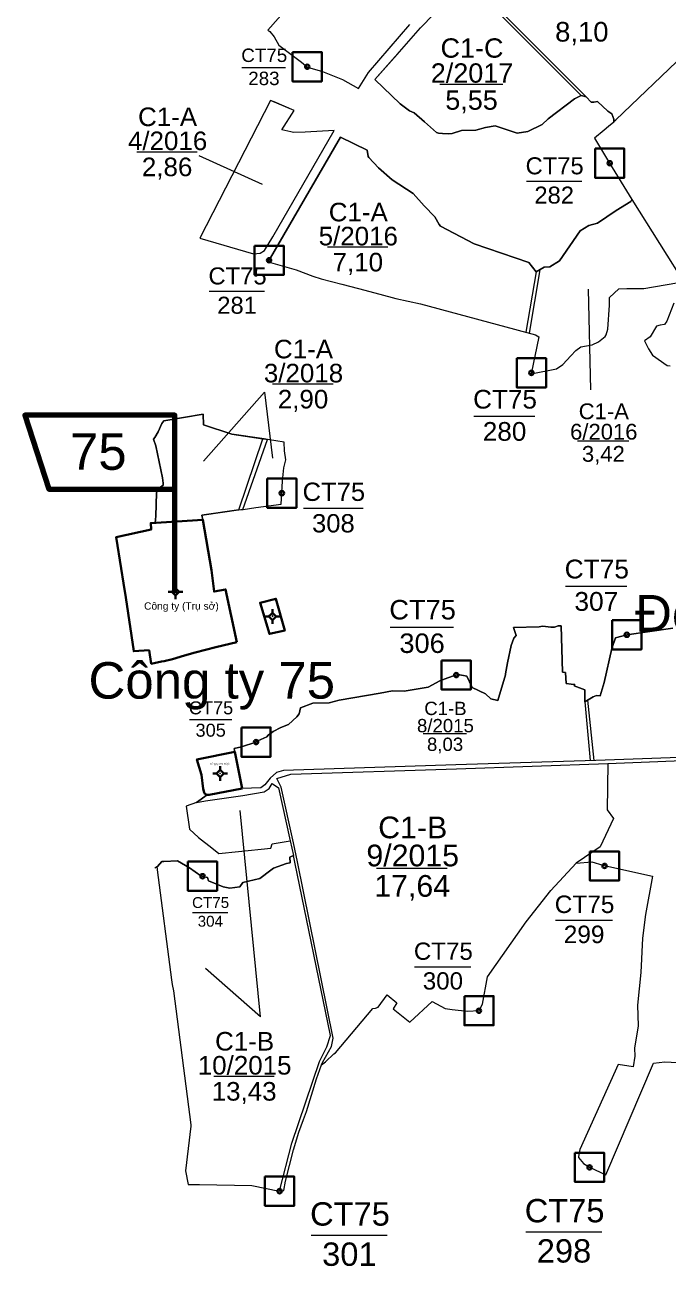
# Model space of a CAD drawing. Header units: metres. Extents: x 419597 to 422398, y 1527925 to 1532056.
# Drawn here: x 419817 to 420919, y 1527925 to 1530051 of the extents above; entities that cross this region are included whole.
import ezdxf
from ezdxf.enums import TextEntityAlignment as Align

# ---------------------------------------------------------------- set-up
doc = ezdxf.new("R2010")
doc.units = ezdxf.units.M
doc.header["$MEASUREMENT"] = 0
for name, color, linetype, lineweight in [('RanhOne', 1, 'Continuous', 0), ('RanhTwo', 3, 'Continuous', 0), ('TruSo', 1, 'Continuous', 106)]:
    doc.layers.add(name, color=color, linetype=linetype, lineweight=lineweight)
doc.styles.add('Style-Arial', font='arial.ttf')

# ---------------------------------------------------------------- blocks, each defined once
blk = doc.blocks.new('*U0')
at = {"color": 0, "linetype": 'Continuous', "lineweight": -2, "ltscale": 10, "flags": 128}
blk.add_lwpolyline([(-150, 150), (150, 150), (150, -150), (-150, -150), (-150, 150)], close=True, dxfattribs=at)
at = {"color": 0, "linetype": 'Continuous', "lineweight": -2, "ltscale": 10}
blk.add_circle((-0.02828, 0.016065), 22.5, dxfattribs=at)
blk = doc.blocks.new('*U14')
at = {"layer": 'RanhOne', "color": 3, "linetype": 'Continuous', "lineweight": 13}
blk.add_line((-66.520877, -1.660429), (63.750129, -1.660429), dxfattribs=at)
at = {"layer": 'RanhOne', "color": 3, "linetype": 'Continuous', "lineweight": 13, "style": 'Style-Arial'}
for s, p in [('CT75', (-0.000029, 14.422722)), ('301', (-1.025137, -54.422685))]:
    blk.add_text(s, height=40, dxfattribs=at).set_placement(p, align=Align.CENTER)
blk = doc.blocks.new('*U15')
at = {"layer": 'RanhOne', "color": 3, "linetype": 'Continuous', "lineweight": 13}
blk.add_line((-66.520877, -1.660429), (63.750129, -1.660429), dxfattribs=at)
at = {"layer": 'RanhOne', "color": 3, "linetype": 'Continuous', "lineweight": 13, "style": 'Style-Arial'}
for s, p in [('CT75', (-0.000029, 14.422722)), ('298', (-1.025137, -54.422685))]:
    blk.add_text(s, height=40, dxfattribs=at).set_placement(p, align=Align.CENTER)
blk = doc.blocks.new('*U25')
at = {"layer": 'RanhOne', "color": 3, "linetype": 'Continuous', "lineweight": 13}
blk.add_line((-66.520877, -1.660429), (63.750129, -1.660429), dxfattribs=at)
at = {"layer": 'RanhOne', "color": 3, "linetype": 'Continuous', "lineweight": 13, "style": 'Style-Arial'}
blk.add_text('7,10', height=40, dxfattribs=at).set_placement((-1.025137, -54.422685), align=Align.CENTER)
at = {"layer": 'RanhOne', "color": 3, "linetype": 'Continuous', "lineweight": 13, "insert": (-0.000029, 1.089388), "char_height": 40, "attachment_point": 8, "line_spacing_factor": 0.776524, "style": 'Style-Arial'}
blk.add_mtext('C1-A\\P5/2016', dxfattribs=at)
blk = doc.blocks.new('*U26')
at = {"layer": 'RanhOne', "color": 3, "linetype": 'Continuous', "lineweight": 13}
blk.add_line((-66.520877, -1.660429), (63.750129, -1.660429), dxfattribs=at)
at = {"layer": 'RanhOne', "color": 3, "linetype": 'Continuous', "lineweight": 13, "style": 'Style-Arial'}
blk.add_text('3,42', height=40, dxfattribs=at).set_placement((-1.025137, -54.422685), align=Align.CENTER)
at = {"layer": 'RanhOne', "color": 3, "linetype": 'Continuous', "lineweight": 13, "insert": (-0.000029, 1.089388), "char_height": 40, "attachment_point": 8, "line_spacing_factor": 0.776524, "style": 'Style-Arial'}
blk.add_mtext('C1-A\\P6/2016', dxfattribs=at)
blk = doc.blocks.new('*U27')
at = {"layer": 'RanhOne', "color": 3, "linetype": 'Continuous', "lineweight": 13}
blk.add_line((-66.520877, -1.660429), (63.750129, -1.660429), dxfattribs=at)
at = {"layer": 'RanhOne', "color": 3, "linetype": 'Continuous', "lineweight": 13, "style": 'Style-Arial'}
blk.add_text('5,55', height=40, dxfattribs=at).set_placement((-1.025137, -54.422685), align=Align.CENTER)
at = {"layer": 'RanhOne', "color": 3, "linetype": 'Continuous', "lineweight": 13, "insert": (-0.000029, 1.089388), "char_height": 40, "attachment_point": 8, "line_spacing_factor": 0.776524, "style": 'Style-Arial'}
blk.add_mtext('C1-C\\P2/2017', dxfattribs=at)
blk = doc.blocks.new('*U28')
at = {"layer": 'RanhOne', "color": 3, "linetype": 'Continuous', "lineweight": 13}
blk.add_line((-66.520877, -1.660429), (63.750129, -1.660429), dxfattribs=at)
at = {"layer": 'RanhOne', "color": 3, "linetype": 'Continuous', "lineweight": 13, "style": 'Style-Arial'}
blk.add_text('8,10', height=40, dxfattribs=at).set_placement((-1.025137, -54.422685), align=Align.CENTER)
at = {"layer": 'RanhOne', "color": 3, "linetype": 'Continuous', "lineweight": 13, "insert": (-0.000029, 1.089388), "char_height": 40, "attachment_point": 8, "line_spacing_factor": 0.776524, "style": 'Style-Arial'}
blk.add_mtext('C1-C\\P1/2017', dxfattribs=at)
blk = doc.blocks.new('*U33')
at = {"layer": 'RanhOne', "color": 3, "linetype": 'Continuous', "lineweight": 13}
blk.add_line((-66.520877, -1.660429), (63.750129, -1.660429), dxfattribs=at)
at = {"layer": 'RanhOne', "color": 3, "linetype": 'Continuous', "lineweight": 13, "style": 'Style-Arial'}
blk.add_text('2,90', height=40, dxfattribs=at).set_placement((-1.025137, -54.422685), align=Align.CENTER)
at = {"layer": 'RanhOne', "color": 3, "linetype": 'Continuous', "lineweight": 13, "insert": (-0.000029, 1.089388), "char_height": 40, "attachment_point": 8, "line_spacing_factor": 0.776524, "style": 'Style-Arial'}
blk.add_mtext('C1-A\\P3/2018', dxfattribs=at)
blk = doc.blocks.new('*U34')
at = {"layer": 'RanhOne', "color": 3, "linetype": 'Continuous', "lineweight": 13}
blk.add_line((-66.520877, -1.660429), (63.750129, -1.660429), dxfattribs=at)
at = {"layer": 'RanhOne', "color": 3, "linetype": 'Continuous', "lineweight": 13, "style": 'Style-Arial'}
blk.add_text('13,43', height=40, dxfattribs=at).set_placement((-1.025137, -54.422685), align=Align.CENTER)
at = {"layer": 'RanhOne', "color": 3, "linetype": 'Continuous', "lineweight": 13, "insert": (-0.000029, 1.089388), "char_height": 40, "attachment_point": 8, "line_spacing_factor": 0.776524, "style": 'Style-Arial'}
blk.add_mtext('C1-B\\P10/2015', dxfattribs=at)
blk = doc.blocks.new('*U35')
at = {"layer": 'RanhOne', "color": 3, "linetype": 'Continuous', "lineweight": 13}
blk.add_line((-66.520877, -1.660429), (63.750129, -1.660429), dxfattribs=at)
at = {"layer": 'RanhOne', "color": 3, "linetype": 'Continuous', "lineweight": 13, "style": 'Style-Arial'}
blk.add_text('17,64', height=40, dxfattribs=at).set_placement((-1.025137, -54.422685), align=Align.CENTER)
at = {"layer": 'RanhOne', "color": 3, "linetype": 'Continuous', "lineweight": 13, "insert": (-0.000029, 1.089388), "char_height": 40, "attachment_point": 8, "line_spacing_factor": 0.776524, "style": 'Style-Arial'}
blk.add_mtext('C1-B\\P9/2015', dxfattribs=at)
blk = doc.blocks.new('DDCT')
at = {"layer": 'RanhOne', "color": 5, "linetype": 'Continuous', "lineweight": 0}
for p, q in [((6.24, 0), (-6.24, 0)), ((0, -6.24), (0, 6.24))]:
    blk.add_line(p, q, dxfattribs=at)
blk = doc.blocks.new('CENTRD')
at = {"layer": 'RanhOne', "linetype": 'Continuous', "lineweight": 0}
h = blk.add_hatch(color=7, dxfattribs=at)
edge = h.paths.add_edge_path()
edge.add_arc((0, 0), 1.5, 0, 360)
at = {"layer": 'RanhOne', "color": 7, "linetype": 'Continuous', "lineweight": 0}
for p, q in [((-6.25, 0), (-12.5, 0)), ((0, 6.25), (-6.25, 0)), ((-6.25, 0), (0, -6.25)), ((0, 12.5), (0, 6.25)), ((6.25, 0), (0, 6.25)), ((0, -6.25), (6.25, 0)), ((12.5, 0), (6.25, 0)), ((0, -6.25), (0, -12.5))]:
    blk.add_line(p, q, dxfattribs=at)
blk = doc.blocks.new('CENTRD_1')
at = {"layer": 'RanhOne', "linetype": 'Continuous', "lineweight": 30}
h = blk.add_hatch(color=5, dxfattribs=at)
edge = h.paths.add_edge_path()
edge.add_arc((0, 0), 1.5, 0, 360)
at = {"layer": 'RanhOne', "color": 5, "linetype": 'Continuous', "lineweight": 30}
for p, q in [((-6.25, 0), (-12.5, 0)), ((0, 6.25), (-6.25, 0)), ((-6.25, 0), (0, -6.25)), ((0, 12.5), (0, 6.25)), ((6.25, 0), (0, 6.25)), ((0, -6.25), (6.25, 0)), ((12.5, 0), (6.25, 0)), ((0, -6.25), (0, -12.5))]:
    blk.add_line(p, q, dxfattribs=at)
blk = doc.blocks.new('*U51')
at = {"layer": 'TruSo', "color": 1, "linetype": 'Continuous', "lineweight": 106}
for p, q in [((-1.00498, 13.016671), (-1.00498, 58.941787)), ((-36.158004, 47.398274), (33.778137, 47.398274)), ((-35.952007, 32.006922), (33.984135, 32.006922))]:
    blk.add_line(p, q, dxfattribs=at)
at = {"layer": 'TruSo', "color": 1, "linetype": 'Continuous', "lineweight": 106, "flags": 128}
blk.add_lwpolyline([(-56.477401, -58.942446), (-1.00498, 13.016671), (56.477968, -58.889332), (-56.477401, -58.942446)], close=True, dxfattribs=at)
blk = doc.blocks.new('*U50')
at = {"layer": 'TruSo', "color": 1, "linetype": 'Continuous', "lineweight": 106, "xscale": 1.5248, "yscale": 1.5248, "zscale": 1.5248}
blk.add_blockref('*U51', (-19.953073, 67.811554), dxfattribs=at)
at = {"layer": 'RanhOne', "color": 7, "linetype": 'Continuous', "lineweight": 0, "style": 'Style-Arial'}
blk.add_text('Đội 1 (Trụ sở)', height=62.5, dxfattribs=at).set_placement((0.000165, -95.186062), align=Align.MIDDLE_CENTER)
blk = doc.blocks.new('*U55')
at = {"layer": 'RanhOne', "color": 3, "linetype": 'Continuous', "lineweight": 13}
blk.add_line((-66.520877, -1.660429), (63.750129, -1.660429), dxfattribs=at)
at = {"layer": 'RanhOne', "color": 3, "linetype": 'Continuous', "lineweight": 13, "style": 'Style-Arial'}
for s, p in [('CT75', (-0.000029, 14.422722)), ('283', (-1.025137, -54.422685))]:
    blk.add_text(s, height=40, dxfattribs=at).set_placement(p, align=Align.CENTER)
blk = doc.blocks.new('*U58')
at = {"layer": 'RanhOne', "color": 3, "linetype": 'Continuous', "lineweight": 13}
blk.add_line((-66.520877, -1.660429), (63.750129, -1.660429), dxfattribs=at)
at = {"layer": 'RanhOne', "color": 3, "linetype": 'Continuous', "lineweight": 13, "style": 'Style-Arial'}
blk.add_text('2,86', height=40, dxfattribs=at).set_placement((-1.025137, -54.422685), align=Align.CENTER)
at = {"layer": 'RanhOne', "color": 3, "linetype": 'Continuous', "lineweight": 13, "insert": (-0.000029, 1.089388), "char_height": 40, "attachment_point": 8, "line_spacing_factor": 0.776524, "style": 'Style-Arial'}
blk.add_mtext('C1-A\\P4/2016', dxfattribs=at)
blk = doc.blocks.new('*U59')
at = {"layer": 'RanhOne', "color": 3, "linetype": 'Continuous', "lineweight": 13}
blk.add_line((-66.520877, -1.660429), (63.750129, -1.660429), dxfattribs=at)
at = {"layer": 'RanhOne', "color": 3, "linetype": 'Continuous', "lineweight": 13, "style": 'Style-Arial'}
for s, p in [('CT75', (-0.000029, 14.422722)), ('281', (-1.025137, -54.422685))]:
    blk.add_text(s, height=40, dxfattribs=at).set_placement(p, align=Align.CENTER)
blk = doc.blocks.new('*U60')
at = {"layer": 'RanhOne', "color": 3, "linetype": 'Continuous', "lineweight": 13}
blk.add_line((-66.520877, -1.660429), (63.750129, -1.660429), dxfattribs=at)
at = {"layer": 'RanhOne', "color": 3, "linetype": 'Continuous', "lineweight": 13, "style": 'Style-Arial'}
for s, p in [('CT75', (-0.000029, 14.422722)), ('280', (-1.025137, -54.422685))]:
    blk.add_text(s, height=40, dxfattribs=at).set_placement(p, align=Align.CENTER)
blk = doc.blocks.new('*U61')
at = {"layer": 'RanhOne', "color": 3, "linetype": 'Continuous', "lineweight": 13}
blk.add_line((-66.520877, -1.660429), (63.750129, -1.660429), dxfattribs=at)
at = {"layer": 'RanhOne', "color": 3, "linetype": 'Continuous', "lineweight": 13, "style": 'Style-Arial'}
for s, p in [('CT75', (-0.000029, 14.422722)), ('282', (-1.025137, -54.422685))]:
    blk.add_text(s, height=40, dxfattribs=at).set_placement(p, align=Align.CENTER)
blk = doc.blocks.new('*U69')
at = {"layer": 'RanhOne', "color": 3, "linetype": 'Continuous', "lineweight": 13}
blk.add_line((-66.520877, -1.660429), (63.750129, -1.660429), dxfattribs=at)
at = {"layer": 'RanhOne', "color": 3, "linetype": 'Continuous', "lineweight": 13, "style": 'Style-Arial'}
for s, p in [('CT75', (-0.000029, 14.422722)), ('308', (-1.025137, -54.422685))]:
    blk.add_text(s, height=40, dxfattribs=at).set_placement(p, align=Align.CENTER)
blk = doc.blocks.new('*U70')
at = {"layer": 'RanhOne', "color": 3, "linetype": 'Continuous', "lineweight": 13}
blk.add_line((-66.520877, -1.660429), (63.750129, -1.660429), dxfattribs=at)
at = {"layer": 'RanhOne', "color": 3, "linetype": 'Continuous', "lineweight": 13, "style": 'Style-Arial'}
for s, p in [('CT75', (-0.000029, 14.422722)), ('304', (-1.025137, -54.422685))]:
    blk.add_text(s, height=40, dxfattribs=at).set_placement(p, align=Align.CENTER)
blk = doc.blocks.new('*U71')
at = {"layer": 'RanhOne', "color": 3, "linetype": 'Continuous', "lineweight": 13}
blk.add_line((-66.520877, -1.660429), (63.750129, -1.660429), dxfattribs=at)
at = {"layer": 'RanhOne', "color": 3, "linetype": 'Continuous', "lineweight": 13, "style": 'Style-Arial'}
for s, p in [('CT75', (-0.000029, 14.422722)), ('300', (-1.025137, -54.422685))]:
    blk.add_text(s, height=40, dxfattribs=at).set_placement(p, align=Align.CENTER)
blk = doc.blocks.new('*U72')
at = {"layer": 'RanhOne', "color": 3, "linetype": 'Continuous', "lineweight": 13}
blk.add_line((-66.520877, -1.660429), (63.750129, -1.660429), dxfattribs=at)
at = {"layer": 'RanhOne', "color": 3, "linetype": 'Continuous', "lineweight": 13, "style": 'Style-Arial'}
for s, p in [('CT75', (-0.000029, 14.422722)), ('299', (-1.025137, -54.422685))]:
    blk.add_text(s, height=40, dxfattribs=at).set_placement(p, align=Align.CENTER)
blk = doc.blocks.new('*U73')
at = {"layer": 'RanhOne', "color": 3, "linetype": 'Continuous', "lineweight": 13}
blk.add_line((-66.520877, -1.660429), (63.750129, -1.660429), dxfattribs=at)
at = {"layer": 'RanhOne', "color": 3, "linetype": 'Continuous', "lineweight": 13, "style": 'Style-Arial'}
for s, p in [('CT75', (-0.000029, 14.422722)), ('306', (-1.025137, -54.422685))]:
    blk.add_text(s, height=40, dxfattribs=at).set_placement(p, align=Align.CENTER)
blk = doc.blocks.new('*U74')
at = {"layer": 'RanhOne', "color": 3, "linetype": 'Continuous', "lineweight": 13}
blk.add_line((-66.520877, -1.660429), (63.750129, -1.660429), dxfattribs=at)
at = {"layer": 'RanhOne', "color": 3, "linetype": 'Continuous', "lineweight": 13, "style": 'Style-Arial'}
blk.add_text('8,03', height=40, dxfattribs=at).set_placement((-1.025137, -54.422685), align=Align.CENTER)
at = {"layer": 'RanhOne', "color": 3, "linetype": 'Continuous', "lineweight": 13, "insert": (-0.000029, 1.089388), "char_height": 40, "attachment_point": 8, "line_spacing_factor": 0.776524, "style": 'Style-Arial'}
blk.add_mtext('C1-B\\P8/2015', dxfattribs=at)
blk = doc.blocks.new('*U82')
at = {"layer": 'RanhOne', "color": 3, "linetype": 'Continuous', "lineweight": 13}
blk.add_line((-66.520877, -1.660429), (63.750129, -1.660429), dxfattribs=at)
at = {"layer": 'RanhOne', "color": 3, "linetype": 'Continuous', "lineweight": 13, "style": 'Style-Arial'}
for s, p in [('CT75', (-0.000029, 14.422722)), ('307', (-1.025137, -54.422685))]:
    blk.add_text(s, height=40, dxfattribs=at).set_placement(p, align=Align.CENTER)
blk = doc.blocks.new('*U83')
at = {"layer": 'RanhOne', "color": 3, "linetype": 'Continuous', "lineweight": 13}
blk.add_line((-66.520877, -1.660429), (63.750129, -1.660429), dxfattribs=at)
at = {"layer": 'RanhOne', "color": 3, "linetype": 'Continuous', "lineweight": 13, "style": 'Style-Arial'}
for s, p in [('CT75', (-0.000029, 14.422722)), ('305', (-1.025137, -54.422685))]:
    blk.add_text(s, height=40, dxfattribs=at).set_placement(p, align=Align.CENTER)

msp = doc.modelspace()

# ---------------------------------------------------------------- linework, layer by layer
at = {"layer": 'RanhOne', "color": 7, "linetype": 'Continuous', "lineweight": 0}
for p, q in [((420769.86, 1529929.96), (420573.078037, 1530126.732298)), ((420778.17, 1529927.68), (420576.261545, 1530130.020534)), ((420115.333635, 1529826.88272), (420223.784528, 1529778.143991)), ((420692.71, 1529628.11), (420675.185337, 1529524.602722)), ((420699.308066, 1529631.634986), (420680.836411, 1529523.083853)), ((420786.631202, 1529425.64868), (420782.23572, 1529598.061934)), ((420227.620489, 1529422.047618), (420122.825244, 1529303.8562)), ((420227.620489, 1529422.047618), (420241.024532, 1529308.730073)), ((420776.28, 1528891.7), (420785.353329, 1528791.088607)), ((420780.884108, 1528894.417319), (420791.364334, 1528791.276363)), ((420220.672915, 1528352.40288), (420185.865762, 1528705.575342)), ((420220.672915, 1528352.40288), (420126.564688, 1528434.895718))]:
    msp.add_line(p, q, dxfattribs=at)
at = {"layer": 'RanhOne', "color": 3, "linetype": 'Continuous', "lineweight": 0}
for p, q in [((420238.048782, 1529921.486677), (420116.55984, 1529685.399755)), ((420856.339, 1529752.002), (420951.599, 1529601.388)), ((420183.8393, 1529220.2892), (420224.9375, 1529342.1363)), ((420190.7112, 1529220.9414), (420232.466, 1529341.037)), ((420271.5575, 1528653.4535), (420277.0064, 1528628.6333)), ((420044.0119, 1528607.5027), (420044.164, 1528609.601)), ((420068.1624, 1528415.5561), (420069.556, 1528407.6777))]:
    msp.add_line(p, q, dxfattribs=at)
at = {"layer": 'RanhOne', "color": 3, "linetype": 'Continuous', "lineweight": 13}
for p, q in [((420697.66, 1529019.91), (420654.25, 1529018.72)), ((420654.25, 1529018.72), (420658.54, 1529005.22)), ((420703.41, 1529020.99), (420697.66, 1529019.91)), ((420708.98, 1529020.95), (420703.41, 1529020.99)), ((420717.7, 1529019.46), (420708.98, 1529020.95)), ((420723.97, 1529019.68), (420717.7, 1529019.46)), ((420730.63, 1529022.07), (420723.97, 1529019.68)), ((420735.59, 1529021.71), (420730.63, 1529022.07)), ((420737.82, 1528942.3), (420735.59, 1529021.71)), ((420926.639, 1529018.074), (420847.79, 1529006.553)), ((420654.8, 1529000.55), (420650.22, 1528988.29)), ((420658.54, 1529005.22), (420654.8, 1529000.55)), ((420828.534, 1529001.316), (420822.24, 1528983.22)), ((420847.79, 1529006.553), (420828.534, 1529001.316)), ((420650.22, 1528988.29), (420643.65, 1528958.51)), ((420822.24, 1528983.22), (420809.468, 1528924.601)), ((420643.65, 1528958.51), (420640.51, 1528939.71)), ((420541.397, 1528933.006), (420527.984, 1528927.932)), ((420552.992, 1528936.768), (420541.397, 1528933.006)), ((420555.758, 1528937.618), (420552.992, 1528936.768)), ((420559.203, 1528938.598), (420555.758, 1528937.618)), ((420574.2, 1528935.66), (420559.203, 1528938.598)), ((420583.22, 1528916.28), (420574.2, 1528935.66)), ((420640.31, 1528937.98), (420627.21, 1528894.14)), ((420640.51, 1528939.71), (420640.31, 1528937.98)), ((420742.99, 1528942.05), (420737.82, 1528942.3)), ((420743.98, 1528923.27), (420742.99, 1528942.05)), ((420507.94, 1528917.06), (420470.25, 1528910.79)), ((420527.984, 1528927.932), (420507.94, 1528917.06)), ((420606.3, 1528905.6), (420583.22, 1528916.28)), ((420752.92, 1528921.85), (420743.98, 1528923.27)), ((420758.91, 1528921.47), (420752.92, 1528921.85)), ((420758.037, 1528919.3), (420758.91, 1528921.47)), ((420776.245, 1528912.495), (420758.037, 1528919.3)), ((420776.28, 1528891.7), (420776.245, 1528912.495)), ((420809.468, 1528924.601), (420802.58, 1528902.21)), ((420355.29, 1528894.37), (420338.19, 1528889.94)), ((420425.82, 1528906.64), (420355.29, 1528894.37)), ((420446.9, 1528910.31), (420425.82, 1528906.64)), ((420466.949, 1528909.914), (420446.9, 1528910.31)), ((420470.25, 1528910.79), (420466.949, 1528909.914)), ((420615.19, 1528896.97), (420606.3, 1528905.6)), ((420627.21, 1528894.14), (420615.19, 1528896.97)), ((420790.48, 1528900.08), (420776.28, 1528891.7)), ((420796.34, 1528902.37), (420790.48, 1528900.08)), ((420802.58, 1528902.21), (420796.34, 1528902.37)), ((420286.68, 1528871.04), (420282.81, 1528866)), ((420289.27, 1528881.22), (420286.68, 1528871.04)), ((420310.23, 1528889.17), (420289.27, 1528881.22)), ((420338.19, 1528889.94), (420310.23, 1528889.17)), ((420255.811, 1528847.701), (420242.16, 1528840.972)), ((420268.5, 1528853.08), (420255.811, 1528847.701)), ((420282.81, 1528866), (420268.5, 1528853.08)), ((420231.64, 1528831.83), (420216.322, 1528825.046)), ((420233.745, 1528834.523), (420231.64, 1528831.83)), ((420242.16, 1528840.972), (420233.745, 1528834.523)), ((420188.445, 1528814.506), (420175.64, 1528811.53)), ((420175.64, 1528811.53), (420176.35, 1528808.62)), ((420176.35, 1528808.62), (420176.39, 1528807.61)), ((420176.39, 1528807.61), (420176.93, 1528805.95)), ((420176.93, 1528805.95), (420189.28, 1528743.29)), ((420212.733, 1528822.818), (420188.445, 1528814.506)), ((420216.322, 1528825.046), (420212.733, 1528822.818)), ((420189.28, 1528743.29), (420131.82, 1528732.48)), ((420129.65, 1528732.4), (420111.08, 1528719.22)), ((420131.82, 1528732.48), (420129.65, 1528732.4)), ((420111.08, 1528719.22), (420093.179, 1528712.904)), ((420093.179, 1528712.904), (420099.028, 1528673.893)), ((420099.028, 1528673.893), (420114.634, 1528659.55)), ((420114.634, 1528659.55), (420137.204, 1528641.656)), ((420137.204, 1528641.656), (420149.248, 1528631.879)), ((420149.248, 1528631.879), (420183.307, 1528635.737)), ((420183.307, 1528635.737), (420238.216, 1528640.985)), ((420238.216, 1528640.985), (420240.5765, 1528648.7039)), ((420240.5765, 1528648.7039), (420271.5575, 1528653.4535)), ((420271.5575, 1528653.4535), (420277.0064, 1528628.6333)), ((420051.775, 1528618.308), (420044.164, 1528609.601)), ((420055.2605, 1528618.454), (420051.775, 1528618.308)), ((420078.605, 1528619.432), (420055.2605, 1528618.454)), ((420099.228, 1528607.422), (420078.605, 1528619.432)), ((420265.22, 1528614.67), (420243.13, 1528606.87)), ((420271.5, 1528615.81), (420265.22, 1528614.67)), ((420277.0064, 1528628.6333), (420270.81, 1528625.85)), ((420270.81, 1528625.85), (420271.5, 1528615.81)), ((420717.79, 1528568.77), (420761.04, 1528615.43)), ((420761.04, 1528615.43), (420788, 1528618)), ((420788, 1528618), (420806.89, 1528611.8)), ((420118.786, 1528593.746), (420099.228, 1528607.422)), ((420130.191, 1528590.878), (420118.786, 1528593.746)), ((420238.18, 1528603.3), (420219.48, 1528589.41)), ((420243.13, 1528606.87), (420238.18, 1528603.3)), ((420806.89, 1528611.8), (420891.9, 1528593.29)), ((420891.9, 1528593.29), (420879.99, 1528527.79)), ((420131.53, 1528585.087), (420130.191, 1528590.878)), ((420156.737, 1528575.041), (420131.53, 1528585.087)), ((420168.168, 1528572.644), (420156.737, 1528575.041)), ((420185.119, 1528574.796), (420168.168, 1528572.644)), ((420190.2659, 1528582.5639), (420185.119, 1528574.796)), ((420219.48, 1528589.41), (420190.2659, 1528582.5639)), ((420675.698, 1528514.95), (420717.79, 1528568.77)), ((420609.239, 1528420.897), (420675.698, 1528514.95)), ((420879.99, 1528527.79), (420875.12, 1528486.95)), ((420875.12, 1528486.95), (420871.85, 1528428.31)), ((420871.85, 1528428.31), (420866.33, 1528372.49)), ((420600.94, 1528374.317), (420609.239, 1528420.897)), ((420422.2, 1528369.07), (420437.42, 1528389.99)), ((420437.42, 1528389.99), (420453.99, 1528376.58)), ((420348.91, 1528291), (420413.14, 1528366.46)), ((420413.14, 1528366.46), (420417.64, 1528367.17)), ((420417.64, 1528367.17), (420422.2, 1528369.07)), ((420453.99, 1528376.58), (420447.85, 1528365.82)), ((420447.85, 1528365.82), (420476.68, 1528343.47)), ((420476.68, 1528343.47), (420514.72, 1528378.59)), ((420514.72, 1528378.59), (420537.173, 1528366.404)), ((420537.173, 1528366.404), (420548.748, 1528365.086)), ((420548.748, 1528365.086), (420575.111, 1528362.278)), ((420575.111, 1528362.278), (420594.979, 1528362.937)), ((420594.979, 1528362.937), (420600.94, 1528374.317)), ((420866.33, 1528372.49), (420867.471, 1528337.099)), ((420867.471, 1528337.099), (420861.062, 1528298.494)), ((420861.062, 1528298.494), (420861.806, 1528285.11)), ((420325.1, 1528270.22), (420331.87, 1528275.27)), ((420331.87, 1528275.27), (420346.5, 1528288.85)), ((420346.5, 1528288.85), (420348.91, 1528291)), ((420861.806, 1528285.11), (420858.678, 1528266.584)), ((420893.557, 1528273.076), (420912.896, 1528275.27)), ((420912.896, 1528275.27), (421050.504, 1528267.794)), ((420316.42, 1528246.31), (420325.1, 1528270.22)), ((420832.996, 1528270.632), (420767.741, 1528125.405)), ((420812.031, 1528081.841), (420893.557, 1528273.076)), ((420858.678, 1528266.584), (420832.996, 1528270.632)), ((420299.2, 1528190.16), (420316.42, 1528246.31)), ((420294.16, 1528176.32), (420299.2, 1528190.16)), ((420286.12, 1528154.66), (420294.16, 1528176.32)), ((420101.606, 1528165.419), (420092.464, 1528088.918)), ((420277.01, 1528124.65), (420286.12, 1528154.66)), ((420767.741, 1528125.405), (420765.575, 1528117.898)), ((420263.49, 1528071.12), (420277.01, 1528124.65)), ((420765.575, 1528117.898), (420765.034, 1528111.701)), ((420765.034, 1528111.701), (420773.834, 1528101.517)), ((420092.464, 1528088.918), (420096.856, 1528065.553)), ((420773.834, 1528101.517), (420783.904, 1528094.834)), ((420783.904, 1528094.834), (420812.031, 1528081.841)), ((420096.856, 1528065.553), (420116.3005, 1528065.1642)), ((420116.3005, 1528065.1642), (420205.64, 1528063.378)), ((420205.64, 1528063.378), (420253.166, 1528053.903)), ((420260.5793, 1528055.217), (420263.49, 1528071.12)), ((420253.166, 1528053.903), (420260.5793, 1528055.217))]:
    msp.add_line(p, q, dxfattribs=at)
at = {"layer": 'RanhOne', "color": 3, "linetype": 'Continuous', "lineweight": 0, "flags": 128}
for points in [[(420416.51, 1529957.38), (420454.9741, 1530000), (420494.5097, 1530045.5711), (420584.761, 1530138.801), (420661.027, 1530216.231), (420754.763, 1530308.266), (420798.53, 1530262.439), (420825.311, 1530235.192), (420847.513, 1530206.076), (420929.55, 1530122.611), (420996.254, 1530047.832)], [(420290.47, 1530106.61), (420233.35, 1530041.93), (420236.42, 1530039.3), (420243.94, 1530030.05), (420252.389, 1530016.104), (420290.779, 1529987.047), (420301.2951, 1529978.3161), (420326.888, 1529971.155), (420361.42, 1529957.149), (420388.6367, 1529942.0659), (420405.4888, 1529969.2478), (420476.6581, 1530051.4385)], [(420825.6013, 1529885.0473), (420829.431, 1529888.387), (420946.2087, 1530000), (420996.254, 1530047.832)], [(420825.6013, 1529885.0473), (420825.84, 1529889.46), (420822.58, 1529898.51), (420815.51, 1529903.1), (420797.9, 1529919.63), (420791.59, 1529918.18), (420786.93, 1529918.57), (420778.17, 1529927.68), (420769.86, 1529929.96), (420758.47, 1529924.23), (420713.44, 1529889.73), (420702.82, 1529879.97), (420678.78, 1529868.39), (420660.15, 1529865.61), (420622.83, 1529877.69), (420605.98, 1529875.23), (420589.5, 1529870.27), (420564.69, 1529870.05), (420548.98, 1529864.83), (420543.01, 1529863.96), (420532.626, 1529864.863), (420525.77, 1529865.46), (420522.29, 1529866.44), (420501.83, 1529884.53), (420483.6, 1529900.21), (420475.92, 1529903.81), (420459.85, 1529915.83), (420416.510069, 1529957.380077)], [(420346.8311, 1529869.7143), (420297.337, 1529867.027), (420277.37, 1529866.5), (420272.513, 1529867.769), (420257.434, 1529871.227), (420278.413, 1529904.18), (420238.048782, 1529921.486677)], [(420116.55984, 1529685.399755), (420208.8222, 1529658.7886), (420220.1807, 1529659.8216), (420227.6637, 1529664.3995), (420241.7968, 1529687.9931), (420346.8311, 1529869.7143)], [(420825.6013, 1529885.0473), (420825.55, 1529884.1), (420816.89, 1529876.64), (420809.26, 1529870.31), (420792.425, 1529856.791), (420818.426, 1529814.065), (420856.339, 1529752.002)], [(420233.9229, 1529645.3042), (420233.946979, 1529645.297248), (420357.802954, 1529858.737311)], [(420357.802954, 1529858.737311), (420403.19, 1529836.29), (420405.3, 1529825.58), (420406.1, 1529823.7), (420422.571, 1529806.105), (420446.261, 1529785.722), (420482.376, 1529762.26), (420500.786, 1529740.774), (420519.466, 1529721.935), (420526.415, 1529709.137), (420528.941, 1529706.066), (420586.837, 1529676.159), (420680.474, 1529644.019), (420692.71, 1529628.11), (420706.578, 1529635.994), (420716.397, 1529636.445), (420732.59, 1529646.93), (420768.395, 1529698.026), (420783.038, 1529707.172), (420797.87, 1529711.12), (420829.509, 1529732.783), (420854.67, 1529748.34), (420856.339, 1529752.002)], [(420233.9229, 1529645.3042), (420281.54, 1529631.57), (420310.44, 1529620.37), (420324.86, 1529616.21), (420359.79, 1529606.89), (420388.34, 1529599.47), (420424.87, 1529589.97), (420452.64, 1529582.4), (420494.89, 1529573.25), (420691.767, 1529520.144), (420697.3, 1529516.406), (420684.2174, 1529453.4911), (420727.813, 1529461.971), (420738.264, 1529469.127), (420751.924, 1529484.36), (420760.806, 1529493.432), (420769.031, 1529499.244), (420788.424, 1529502.942), (420799.511, 1529508.033), (420811.19, 1529517.18), (420812.917, 1529520.219), (420815.283, 1529529.798), (420818.499, 1529571.064), (420818.336, 1529584.061), (420834.51, 1529599.103), (420848.168, 1529599.263), (420877.157, 1529599.224), (420933.748, 1529609.027)], [(420928.592, 1529574.487), (420916.635, 1529543.511), (420912.394, 1529537.624), (420904.87, 1529536.578), (420898.967, 1529535.104), (420887.768, 1529516.871), (420878.254, 1529509.754), (420884.921, 1529496.163), (420892.169, 1529485.509), (420917.09, 1529467.789), (420922.026, 1529467.002)], [(420183.8393, 1529220.2892), (420120.38, 1529211.13), (420121.7445, 1529203.3597), (420044.6403, 1529198.4702), (420040.3874, 1529198.2005), (420041.2053, 1529209.7715), (420042.7611, 1529249.4641), (420045.1727, 1529255.7239), (420053.8935, 1529262.6847), (420054.1939, 1529266.0696), (420052.6265, 1529275.007), (420041.6309, 1529329.7892), (420037.4107, 1529341.3402), (420039.6302, 1529344.4122), (420045.573, 1529353.744), (420051.623, 1529368.51), (420055.2168, 1529373.0217), (420122.806, 1529384.213), (420123.32, 1529365.9), (420171.358, 1529349.872), (420224.9375, 1529342.1363)], [(420190.7112, 1529220.9414), (420191.284, 1529220.968), (420212.93, 1529224.45), (420255.914, 1529230.309), (420258.21, 1529269.27), (420260.94, 1529292.134), (420264.311, 1529305.99), (420261.579, 1529321.507), (420261.335, 1529336.379), (420232.466, 1529341.037)], [(420224.9375, 1529342.1363), (420226.99, 1529341.84), (420232.466, 1529341.037)], [(420183.8393, 1529220.2892), (420187.24, 1529220.78), (420190.7112, 1529220.9414)], [(421253.636, 1529101.129), (421298.3967, 1528845.3189), (421147.031, 1528817.023), (421002.079, 1528798.944), (420795.244, 1528791.4), (420555.052, 1528783.806), (420260.346, 1528774.098), (420248.074, 1528770.673), (420237.218, 1528760.903), (420228.11, 1528749.679), (420221.012, 1528744.4), (420189.28, 1528743.29)], [(420189.28, 1528743.29), (420176.93, 1528805.95), (420176.39, 1528807.61), (420176.35, 1528808.62), (420175.64, 1528811.53), (420188.445, 1528814.506), (420212.733, 1528822.818), (420216.322, 1528825.046), (420231.64, 1528831.83), (420233.745, 1528834.523), (420242.16, 1528840.972), (420255.811, 1528847.701), (420268.5, 1528853.08), (420282.81, 1528866), (420286.68, 1528871.04), (420289.27, 1528881.22), (420310.23, 1528889.17), (420338.19, 1528889.94), (420355.29, 1528894.37), (420425.82, 1528906.64), (420446.9, 1528910.31), (420466.949, 1528909.914), (420470.25, 1528910.79), (420507.94, 1528917.06), (420527.984, 1528927.932), (420541.397, 1528933.006), (420552.992, 1528936.768), (420555.758, 1528937.618), (420559.203, 1528938.598), (420574.2, 1528935.66), (420583.22, 1528916.28), (420606.3, 1528905.6), (420615.19, 1528896.97), (420627.21, 1528894.14), (420640.31, 1528937.98), (420640.51, 1528939.71), (420643.65, 1528958.51), (420650.22, 1528988.29), (420654.8, 1529000.55), (420658.54, 1529005.22), (420654.25, 1529018.72), (420697.66, 1529019.91), (420703.41, 1529020.99), (420708.98, 1529020.95), (420717.7, 1529019.46), (420723.97, 1529019.68), (420730.63, 1529022.07), (420735.59, 1529021.71), (420737.82, 1528942.3), (420742.99, 1528942.05), (420743.98, 1528923.27), (420752.92, 1528921.85), (420758.91, 1528921.47), (420758.037, 1528919.3), (420776.245, 1528912.495), (420776.28, 1528891.7), (420790.48, 1528900.08), (420796.34, 1528902.37), (420802.58, 1528902.21), (420809.468, 1528924.601), (420822.24, 1528983.22), (420828.534, 1529001.316), (420847.79, 1529006.553), (420926.639, 1529018.074)], [(420815.397, 1528785.875), (421000.509, 1528793.555), (421146.654, 1528811.818), (421050.504, 1528267.794)], [(420325.1, 1528270.22), (420326.856, 1528274.012), (420342.455, 1528301.815), (420344.993, 1528316.091), (420283.797, 1528618.04), (420277.326, 1528650.216), (420255.82, 1528745.348), (420248.782, 1528760.251), (420272.412, 1528767.588), (420556.32, 1528776.803), (420815.397, 1528785.875)], [(420815.397, 1528785.875), (420814.546, 1528706.673), (420825.16, 1528691.793), (420802.31, 1528643.49), (420761.04, 1528615.43)], [(420111.08, 1528719.22), (420126.455, 1528722.328), (420190.645, 1528731.239), (420226.911, 1528737.699), (420235.484, 1528743.536), (420240.76, 1528751.928), (420251.757, 1528744.215), (420271.5575, 1528653.4535)], [(420111.08, 1528719.22), (420129.65, 1528732.4), (420131.82, 1528732.48), (420189.28, 1528743.29)], [(420111.08, 1528719.22), (420093.179, 1528712.904), (420099.028, 1528673.893), (420114.634, 1528659.55), (420137.204, 1528641.656), (420149.248, 1528631.879), (420183.307, 1528635.737), (420238.216, 1528640.985), (420240.5765, 1528648.7039), (420271.5575, 1528653.4535)], [(420044.164, 1528609.601), (420051.775, 1528618.308), (420055.2605, 1528618.454), (420078.605, 1528619.432), (420099.228, 1528607.422), (420118.786, 1528593.746), (420130.191, 1528590.878), (420131.53, 1528585.087), (420156.737, 1528575.041), (420168.168, 1528572.644), (420185.119, 1528574.796), (420190.2659, 1528582.5639), (420219.48, 1528589.41), (420238.18, 1528603.3), (420243.13, 1528606.87), (420265.22, 1528614.67), (420271.5, 1528615.81), (420270.81, 1528625.85), (420277.0064, 1528628.6333)], [(420253.166, 1528053.903), (420274.279, 1528135.861), (420321.829, 1528275.785), (420334.374, 1528300.803), (420340.346, 1528320.452), (420279.58, 1528616.924), (420277.0064, 1528628.6333)], [(420325.1, 1528270.22), (420331.87, 1528275.27), (420346.5, 1528288.85), (420348.91, 1528291), (420413.14, 1528366.46), (420417.64, 1528367.17), (420422.2, 1528369.07), (420437.42, 1528389.99), (420453.99, 1528376.58), (420447.85, 1528365.82), (420476.68, 1528343.47), (420514.72, 1528378.59), (420537.173, 1528366.404), (420548.748, 1528365.086), (420575.111, 1528362.278), (420594.979, 1528362.937), (420600.94, 1528374.317), (420609.239, 1528420.897), (420675.698, 1528514.95), (420717.79, 1528568.77), (420761.04, 1528615.43)], [(420761.04, 1528615.43), (420788, 1528618), (420806.89, 1528611.8), (420891.9, 1528593.29), (420879.99, 1528527.79), (420875.12, 1528486.95), (420871.85, 1528428.31), (420866.33, 1528372.49), (420867.471, 1528337.099), (420861.062, 1528298.494), (420861.806, 1528285.11), (420858.678, 1528266.584), (420832.996, 1528270.632), (420767.741, 1528125.405), (420765.575, 1528117.898), (420765.034, 1528111.701), (420773.834, 1528101.517), (420783.904, 1528094.834), (420812.031, 1528081.841), (420893.557, 1528273.076), (420912.896, 1528275.27), (421050.504, 1528267.794)], [(420044.0119, 1528607.5027), (420043.767, 1528604.123), (420068.1624, 1528415.5561)], [(420253.166, 1528053.903), (420260.5793, 1528055.217), (420263.49, 1528071.12), (420277.01, 1528124.65), (420286.12, 1528154.66), (420294.16, 1528176.32), (420299.2, 1528190.16), (420316.42, 1528246.31), (420325.1, 1528270.22)], [(420101.606, 1528165.419), (420092.464, 1528088.918), (420096.856, 1528065.553), (420116.3005, 1528065.1642), (420205.64, 1528063.378), (420253.166, 1528053.903)]]:
    msp.add_lwpolyline(points, dxfattribs=at)
at = {"layer": 'RanhOne', "color": 3, "linetype": 'Continuous', "lineweight": 13, "flags": 128}
for points in [[(420584.761, 1530138.801), (420494.5097, 1530045.5711), (420416.51, 1529957.38), (420459.85, 1529915.83), (420475.92, 1529903.81), (420483.6, 1529900.21), (420501.83, 1529884.53), (420522.29, 1529866.44), (420525.77, 1529865.46), (420532.626, 1529864.863), (420543.01, 1529863.96), (420548.98, 1529864.83), (420564.69, 1529870.05), (420589.5, 1529870.27), (420605.98, 1529875.23), (420622.83, 1529877.69), (420660.15, 1529865.61), (420678.78, 1529868.39), (420702.82, 1529879.97), (420713.44, 1529889.73), (420758.47, 1529924.23), (420769.86, 1529929.96), (420778.17, 1529927.68), (420786.93, 1529918.57), (420791.59, 1529918.18), (420797.9, 1529919.63), (420815.51, 1529903.1), (420822.58, 1529898.51), (420825.84, 1529889.46), (420825.55, 1529884.1), (420816.89, 1529876.64), (420809.26, 1529870.31), (420792.425, 1529856.791), (420818.426, 1529814.065), (420856.339, 1529752.002), (420854.67, 1529748.34), (420829.509, 1529732.783), (420797.87, 1529711.12), (420783.038, 1529707.172), (420768.395, 1529698.026), (420732.59, 1529646.93), (420716.397, 1529636.445), (420706.578, 1529635.994), (420692.71, 1529628.11), (420680.474, 1529644.019), (420586.837, 1529676.159), (420528.941, 1529706.066), (420526.415, 1529709.137), (420519.466, 1529721.935), (420500.786, 1529740.774), (420482.376, 1529762.26), (420446.261, 1529785.722), (420422.571, 1529806.105), (420406.1, 1529823.7), (420405.3, 1529825.58), (420403.19, 1529836.29), (420357.802954, 1529858.737311), (420233.946979, 1529645.297248), (420281.54, 1529631.57), (420310.44, 1529620.37), (420324.86, 1529616.21), (420359.79, 1529606.89), (420388.34, 1529599.47), (420424.87, 1529589.97), (420452.64, 1529582.4), (420494.89, 1529573.25), (420691.767, 1529520.144), (420697.3, 1529516.406), (420684.2174, 1529453.4911), (420727.813, 1529461.971), (420738.264, 1529469.127), (420751.924, 1529484.36), (420760.806, 1529493.432), (420769.031, 1529499.244), (420788.424, 1529502.942), (420799.511, 1529508.033), (420811.19, 1529517.18), (420812.917, 1529520.219), (420815.283, 1529529.798), (420818.499, 1529571.064), (420818.336, 1529584.061), (420834.51, 1529599.103), (420848.168, 1529599.263), (420877.157, 1529599.224), (420933.748, 1529609.027)], [(420290.47, 1530106.61), (420233.35, 1530041.93), (420236.42, 1530039.3), (420243.94, 1530030.05), (420252.389, 1530016.104), (420290.779, 1529987.047), (420301.2951, 1529978.3161), (420326.888, 1529971.155), (420361.42, 1529957.149), (420388.6367, 1529942.0659), (420405.4888, 1529969.2478), (420476.6581, 1530051.4385)], [(420346.8311, 1529869.7143), (420297.337, 1529867.027), (420277.37, 1529866.5), (420272.513, 1529867.769), (420257.434, 1529871.227), (420278.413, 1529904.18), (420244.084, 1529918.899), (420238.048782, 1529921.486677), (420116.55984, 1529685.399755), (420208.8222, 1529658.7886), (420220.1807, 1529659.8216), (420227.6637, 1529664.3995), (420241.7968, 1529687.9931), (420346.8311, 1529869.7143)], [(420928.592, 1529574.487), (420916.635, 1529543.511), (420912.394, 1529537.624), (420904.87, 1529536.578), (420898.967, 1529535.104), (420887.768, 1529516.871), (420878.254, 1529509.754), (420884.921, 1529496.163), (420892.169, 1529485.509), (420917.09, 1529467.789), (420922.026, 1529467.002)], [(420264.311, 1529305.99), (420261.579, 1529321.507), (420261.335, 1529336.379), (420232.466, 1529341.037), (420226.99, 1529341.84), (420171.358, 1529349.872), (420123.32, 1529365.9), (420122.806, 1529384.213), (420055.2168, 1529373.0217), (420051.623, 1529368.51), (420045.573, 1529353.744), (420039.6302, 1529344.4122), (420037.4107, 1529341.3402), (420041.6309, 1529329.7892), (420052.6265, 1529275.007), (420054.1939, 1529266.0696), (420053.8935, 1529262.6847), (420045.1727, 1529255.7239), (420042.7611, 1529249.4641), (420041.2053, 1529209.7715), (420040.3874, 1529198.2005), (420044.6403, 1529198.4702), (420121.7445, 1529203.3597), (420120.38, 1529211.13), (420187.24, 1529220.78), (420191.284, 1529220.968), (420212.93, 1529224.45), (420255.914, 1529230.309), (420258.21, 1529269.27), (420260.94, 1529292.134), (420264.311, 1529305.99)]]:
    msp.add_lwpolyline(points, dxfattribs=at)
at = {"layer": 'RanhOne', "color": 5, "linetype": 'Continuous', "lineweight": 30, "flags": 128}
for points in [[(420179.9529, 1528994.1407), (420160.98, 1529084.1), (420141.29, 1529080.34), (420136.9, 1529117.07), (420121.75, 1529203.36), (420032.81, 1529197.72), (420033.42, 1529186.59), (419973.45, 1529173.6), (419982.1, 1529119.77), (419986.08, 1529094.98), (419990.03, 1529070.38), (420003.73, 1528978.43), (420029.78, 1528979.97), (420033.56, 1528956.88), (420051.07, 1528960.53), (420055.53, 1528961.43), (420070.09, 1528964.58), (420090.54, 1528970.94), (420108.91, 1528976.05), (420144.35, 1528985.51), (420179.9529, 1528994.1407)], [(420262.32, 1529014.1), (420236.08, 1529007.9), (420220.12, 1529061.4), (420246.97, 1529068.1), (420262.32, 1529014.1)], [(420189.15, 1528743.38), (420176.73, 1528805.85), (420111.73, 1528793.22), (420119.64, 1528766.86), (420122.8, 1528742.66), (420124.23, 1528736.32), (420125.64, 1528734.41), (420127.69, 1528733.01), (420130.04, 1528732.44), (420132.66, 1528732.65), (420189.15, 1528743.38)]]:
    msp.add_lwpolyline(points, dxfattribs=at)
at = {"layer": 'RanhOne', "color": 7, "linetype": 'Continuous', "lineweight": 0, "flags": 128}
msp.add_lwpolyline([(420262.32, 1529014.1), (420236.08, 1529007.9), (420220.12, 1529061.4), (420246.97, 1529068.1), (420262.32, 1529014.1)], dxfattribs=at)
at = {"layer": 'RanhTwo', "color": 3, "linetype": 'Continuous', "lineweight": 13}
msp.add_line((420044.164, 1528609.601), (420039.979, 1528606.98), dxfattribs=at)
at = {"layer": 'RanhTwo', "color": 3, "linetype": 'Continuous', "lineweight": 0}
msp.add_line((420101.342, 1528167.4465), (420101.606, 1528165.419), dxfattribs=at)
at = {"layer": 'RanhTwo', "color": 3, "linetype": 'Continuous', "lineweight": 0, "flags": 128}
msp.add_lwpolyline([(420069.556, 1528407.6777), (420071.488, 1528396.756), (420101.342, 1528167.4465)], dxfattribs=at)
at = {"layer": 'TruSo', "color": 1, "linetype": 'Continuous', "lineweight": 106, "flags": 128}
msp.add_lwpolyline([(420073.886792, 1529077.995877), (420073.886792, 1529382.466151), (419817.110789, 1529382.466151), (419858.401402, 1529256.033579), (420073.254793, 1529255.875604)], dxfattribs=at)

# ---------------------------------------------------------------- block references
at = {"layer": 'RanhOne', "color": 3, "linetype": 'Continuous', "lineweight": 13}
for name, p, xscale, yscale, zscale in [('*U28', (420771.841542, 1530067.900047), 0.840621, 0.840621, 0.840621), ('*U27', (420582.96639, 1529950.459178), 0.826147, 0.826147, 0.826147), ('*U55', (420227.118093, 1529978.928157), 0.57538, 0.57538, 0.57538), ('*U58', (420061.606007, 1529834.976107), 0.795003, 0.795003, 0.795003), ('*U61', (420724.406834, 1529784.396547), 0.72799, 0.72799, 0.72799), ('*U25', (420388.192481, 1529671.890139), 0.794896, 0.794896, 0.794896), ('*U59', (420181.372918, 1529595.829409), 0.72875, 0.72875, 0.72875), ('*U33', (420294.36418, 1529437.335006), 0.794896, 0.794896, 0.794896), ('*U60', (420639.487828, 1529382.25233), 0.800384, 0.800384, 0.800384), ('*U26', (420808.592008, 1529339.538684), 0.675491, 0.675491, 0.675491), ('*U69', (420346.342036, 1529224.404579), 0.783793, 0.783793, 0.783793), ('*U82', (420796.677808, 1529091.338725), 0.805508, 0.805508, 0.805508), ('*U73', (420498.264512, 1529020.779253), 0.833768, 0.833768, 0.833768), ('*U83', (420135.958681, 1528862.255113), 0.555756, 0.555756, 0.555756), ('*U74', (420537.391911, 1528838.624267), 0.569698, 0.569698, 0.569698), ('*U35', (420481.381738, 1528608.510135), 0.928443, 0.928443, 0.928443), ('*U70', (420135.278912, 1528532.035969), 0.465112, 0.465112, 0.465112), ('*U72', (420775.66087, 1528519.345572), 0.747772, 0.747772, 0.747772), ('*U71', (420533.83031, 1528439.351256), 0.738737, 0.738737, 0.738737), ('*U34', (420193.518255, 1528252.183598), 0.794896, 0.794896, 0.794896)]:
    msp.add_blockref(name, p, dxfattribs=dict(at, xscale=xscale, yscale=yscale, zscale=zscale))
at = {"layer": 'RanhOne', "color": 3, "linetype": 'Continuous', "lineweight": 30, "ltscale": 1.666667, "xscale": 0.166667, "yscale": 0.166667, "zscale": 0.166667}
for p in [(420300.743, 1529979.077), (420818.737, 1529813.916), (420235.465, 1529647.732), (420684.663, 1529455), (420257.278, 1529248.99), (420848.083, 1529006.488), (420555.906, 1528937.603), (420213.049, 1528822.789), (420809.889, 1528610.693), (420121.44, 1528593.178), (420594.864, 1528362.867), (420784.191, 1528094.61), (420253.397, 1528053.928)]:
    msp.add_blockref('*U0', p, dxfattribs=at)
at = {"layer": 'RanhOne', "color": 7, "linetype": 'Continuous', "lineweight": 0}
for p in [(420075.14, 1529080.12), (420241.31, 1529038), (420151.49, 1528769.14)]:
    msp.add_blockref('CENTRD', p, dxfattribs=at)
at = {"layer": 'RanhOne', "color": 5, "linetype": 'Continuous', "lineweight": 30}
for p in [(420075.14, 1529080.12), (420241.31, 1529038), (420151.49, 1528769.14)]:
    msp.add_blockref('CENTRD_1', p, dxfattribs=at)
at = {"layer": 'RanhOne', "color": 5, "linetype": 'Continuous', "lineweight": 0, "xscale": 0.15, "yscale": 0.15, "zscale": 0.15}
for p in [(420220.12, 1529061.4), (420246.97, 1529068.1), (420236.08, 1529007.9), (420262.32, 1529014.1)]:
    msp.add_blockref('DDCT', p, dxfattribs=at)
at = {"layer": 'RanhOne', "color": 3, "linetype": 'Continuous', "lineweight": 13}
for name, p in [('*U15', (420741.493846, 1527986.077813)), ('*U14', (420373.936542, 1527980.460372))]:
    msp.add_blockref(name, p, dxfattribs=at)
at = {"layer": 'TruSo', "color": 1, "linetype": 'Continuous', "lineweight": 106}
msp.add_blockref('*U50', (421133.412446, 1529138.543898), dxfattribs=at)

# ---------------------------------------------------------------- texts
at = {"layer": 'RanhOne', "color": 7, "linetype": 'Continuous', "lineweight": 13, "style": 'Style-Arial'}
for s, height, p in [('Công ty (Trụ sở)', 12.5, (420021.351162, 1529049.58776)), ('Đội 1 (Nhà công vụ)', 1.5625, (420234.037865, 1529039.369157)), ('Công ty (Xe máy)', 3.125, (420133.867957, 1528784.083466))]:
    msp.add_text(s, height=height, dxfattribs=at).set_placement(p)
at = {"layer": 'RanhOne', "color": 3, "linetype": 'Continuous', "lineweight": 0, "style": 'Style-Arial'}
for s, p in [('1', (420220.12, 1529061.4)), ('2', (420246.97, 1529068.1)), ('4', (420236.08, 1529007.9)), ('3', (420262.32, 1529014.1))]:
    msp.add_text(s, height=0.75, dxfattribs=at).set_placement(p, align=Align.TOP_LEFT)
at = {"layer": 'RanhOne', "color": 7, "linetype": 'Continuous', "lineweight": 0, "style": 'Style-Arial'}
msp.add_text('Công ty 75', height=62.5, dxfattribs=at).set_placement((420137.278369, 1528928.415868), align=Align.MIDDLE_CENTER)
at = {"layer": 'RanhOne', "color": 1, "linetype": 'Continuous', "lineweight": 211, "style": 'Style-Arial'}
for s, p in [('2', (420176.73, 1528805.85)), ('1', (420111.73, 1528793.22)), ('1', (420111.73, 1528793.22)), ('3', (420189.15, 1528743.38))]:
    msp.add_text(s, height=2.257593, dxfattribs=at).set_placement(p, align=Align.MIDDLE_CENTER)
at = {"layer": 'TruSo', "color": 1, "linetype": 'Continuous', "lineweight": 0, "style": 'Style-Arial'}
msp.add_text('75', height=62.5, dxfattribs=at).set_placement((419942.931914, 1529320.2175), align=Align.MIDDLE_CENTER)

doc.saveas('drawing.dxf')
